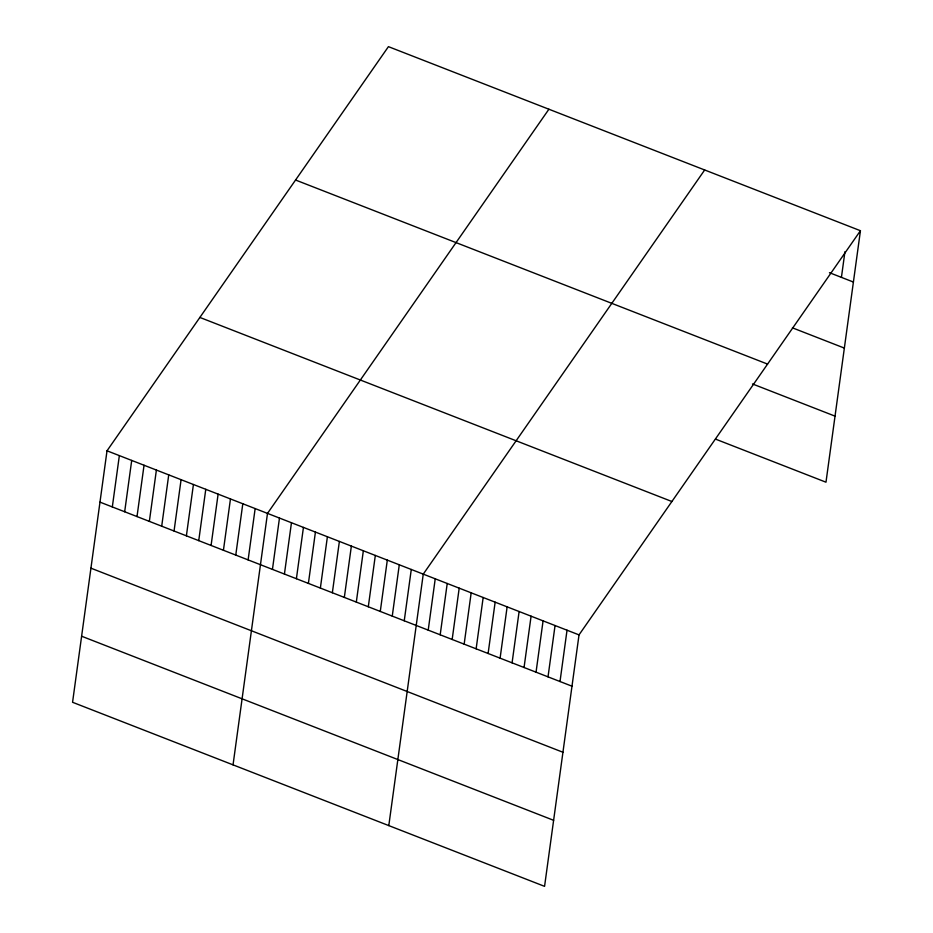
<?xml version="1.0" encoding="UTF-8"?>
<svg xmlns="http://www.w3.org/2000/svg" width="933" height="933" viewBox="0 0 933 933"><rect width="100%" height="100%" fill="white"/><g stroke="black" fill="none" stroke-linecap="round" stroke-linejoin="round"><path stroke-width="1.4" d="M107.015 450.802L72.564 702.281L544.569 886.35L579.02 634.883L860.436 230.719L388.431 46.65L107.015 450.802L579.02 634.883M112.322 506.934L119.354 455.619M124.672 511.751L131.705 460.435M137.011 516.567L144.044 465.252M149.362 521.384L156.394 470.069M161.701 526.2L168.733 474.874M174.051 531.005L181.084 479.69M186.39 535.822L193.423 484.507M198.741 540.639L205.773 489.324M211.08 545.455L218.112 494.14M223.43 550.272L230.463 498.945M235.769 555.077L242.802 503.762M248.12 559.893L255.152 508.578M233.04 764.862L267.491 513.395L548.907 109.231M272.448 569.387L279.468 518.072M284.425 574.052L291.458 522.737M296.402 578.728L303.435 527.413M308.391 583.405L315.424 532.078M320.369 588.07L327.401 536.755M332.358 592.747L339.379 541.432M344.335 597.423L351.368 546.097M356.313 602.088L363.345 550.773M368.302 606.765L375.323 555.45M380.279 611.442L387.312 560.115M392.257 616.107L399.289 564.792M404.246 620.783L411.278 569.468M388.804 825.6L423.255 574.133L704.672 169.981M428.212 630.125L435.233 578.81M440.189 634.802L447.222 583.487M452.167 639.478L459.199 588.152M464.156 644.143L471.177 592.828M476.133 648.82L483.166 597.505M488.111 653.497L495.143 602.17M500.1 658.162L507.132 606.847M512.077 662.838L519.11 611.523M524.054 667.515L531.087 616.188M536.043 672.18L543.076 620.865M548.021 676.857L555.053 625.542M560.01 681.522L567.031 630.207M841.426 277.369L844.936 251.712M860.436 230.719L825.985 482.198L715.494 439.105M829.449 272.693L853.403 282.046M792.444 327.845L844.353 348.091M295.563 180.022L767.567 364.092M752.499 383.953L835.035 416.141M199.884 317.442L671.888 501.511M99.983 502.129L571.987 686.198M90.933 568.174L562.937 752.255M81.614 636.224L553.619 820.305"/></g></svg>
